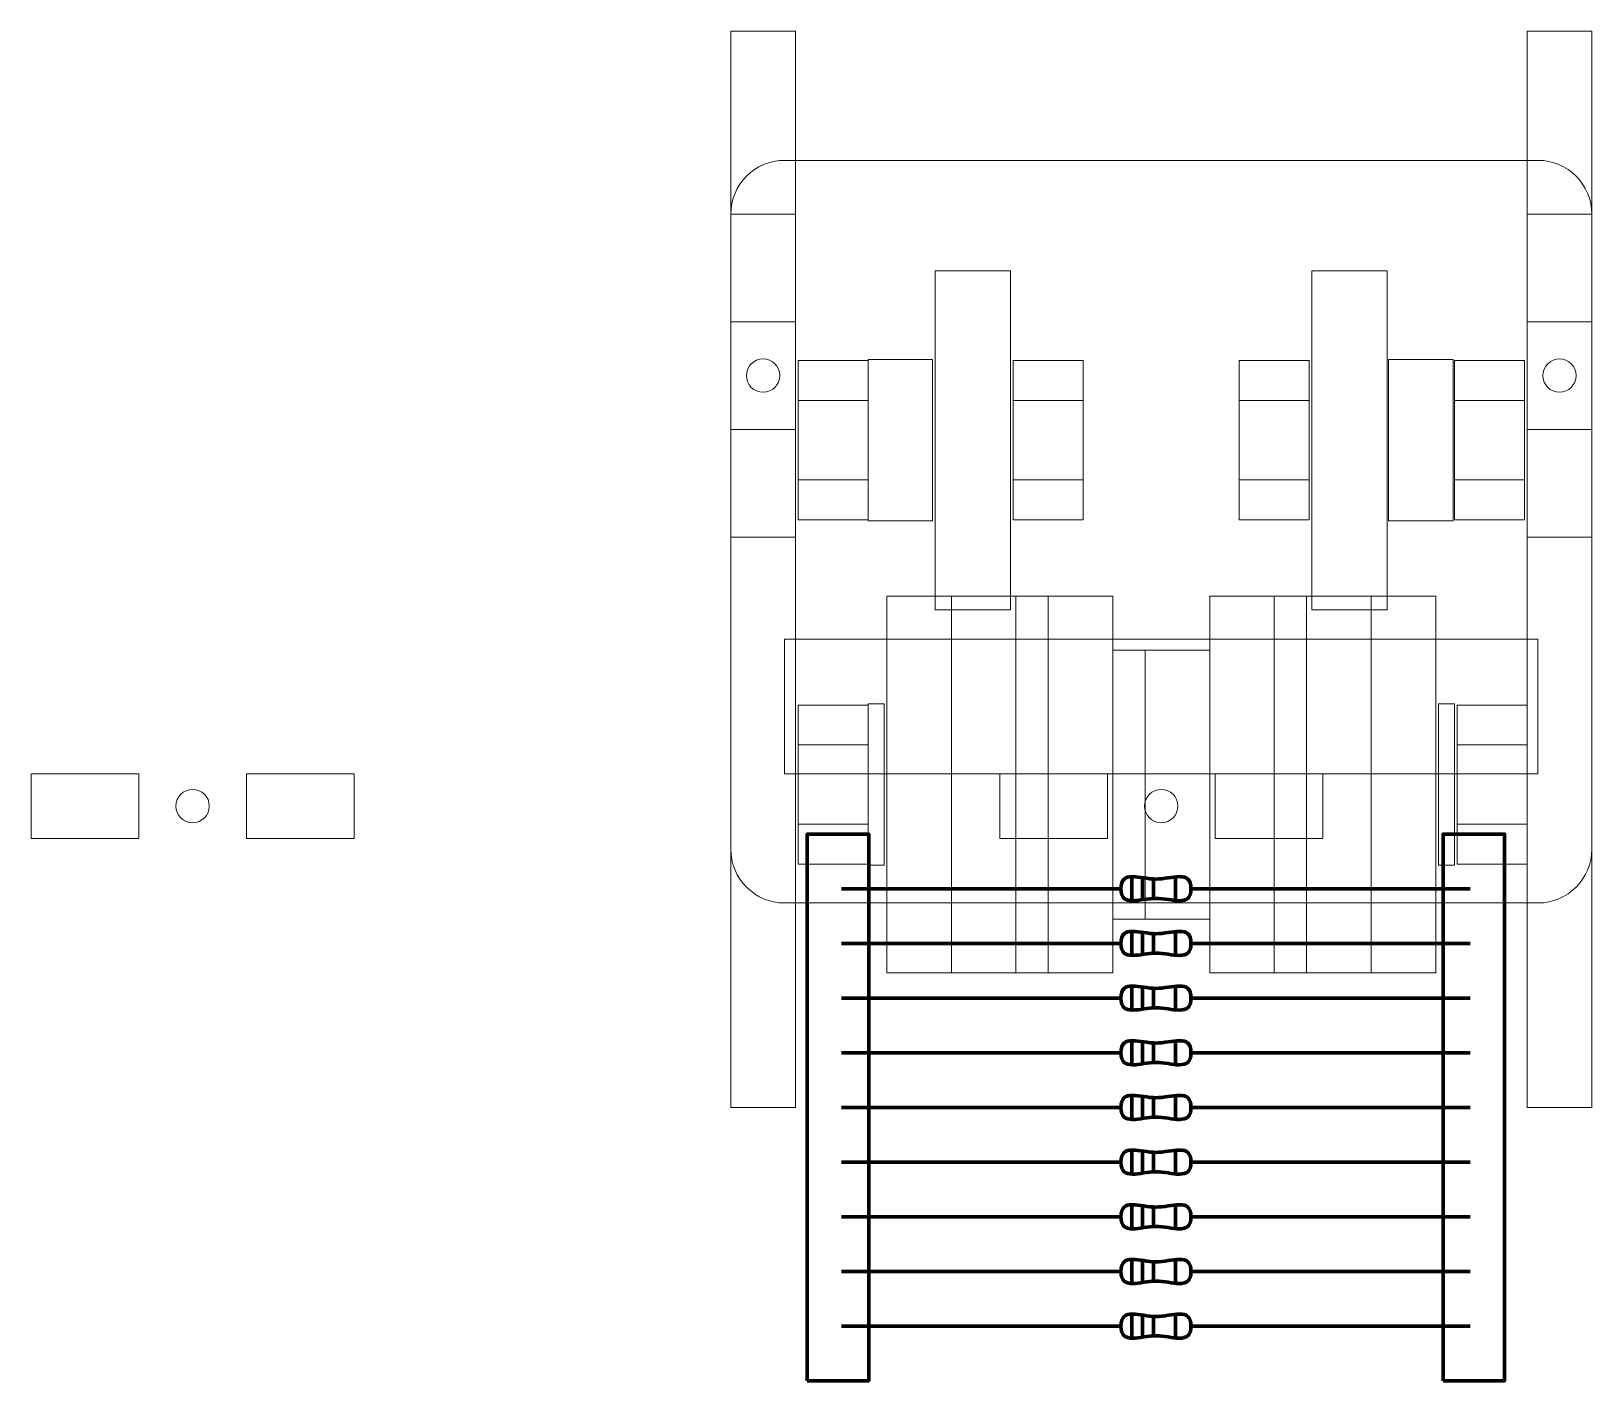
# Model space of a CAD drawing. Header units: centimetres. Extents: x -121 to 177, y -44 to 114.
# Drawn here: x 140.55 to 155.05, y 49.61 to 62.15 of the extents above; entities that cross this region are included whole.
import ezdxf

# ---------------------------------------------------------------- set-up
doc = ezdxf.new("R2010")
doc.units = ezdxf.units.CM
doc.header["$MEASUREMENT"] = 0
doc.layers.add('Layer 1', color=7, linetype='Continuous')

msp = doc.modelspace()

# ---------------------------------------------------------------- linework, layer by layer
at = {"layer": 'Layer 1', "color": 251, "lineweight": 20}
for points in [[(147.05, 52.14996), (147.65, 52.14996), (147.65, 62.15004), (147.05, 62.15004), (147.05, 52.14996)], [(154.45, 52.14996), (155.05, 52.14996), (155.05, 62.15004), (154.45, 62.15004), (154.45, 52.14996)], [(148.95, 56.775), (149.65, 56.775), (149.65, 59.925), (148.95, 59.925), (148.95, 56.775)], [(152.45, 56.775), (153.15, 56.775), (153.15, 59.925), (152.45, 59.925), (152.45, 56.775)], [(148.325, 57.6), (148.925, 57.6), (148.925, 59.1), (148.325, 59.1), (148.325, 57.6)], [(153.1625, 57.6), (153.7625, 57.6), (153.7625, 59.1), (153.1625, 59.1), (153.1625, 57.6)], [(148.5, 53.4), (149.1, 53.4), (149.1, 56.9), (148.5, 56.9), (148.5, 53.4)], [(149.1, 53.4), (149.7, 53.4), (149.7, 56.9), (149.1, 56.9), (149.1, 53.4)], [(149.7, 53.4), (150, 53.4), (150, 56.9), (149.7, 56.9), (149.7, 53.4)], [(150, 53.4), (150.6, 53.4), (150.6, 56.9), (150, 56.9), (150, 53.4)], [(151.5, 53.4), (152.1, 53.4), (152.1, 56.9), (151.5, 56.9), (151.5, 53.4)], [(152.1, 53.4), (152.4, 53.4), (152.4, 56.9), (152.1, 56.9), (152.1, 53.4)], [(152.4, 53.4), (153, 53.4), (153, 56.9), (152.4, 56.9), (152.4, 53.4)], [(153, 53.4), (153.6, 53.4), (153.6, 56.9), (153, 56.9), (153, 53.4)], [(150.6, 53.9), (150.9, 53.9), (150.9, 56.4), (150.6, 56.4), (150.6, 53.9)], [(150.9, 53.9), (151.5, 53.9), (151.5, 56.4), (150.9, 56.4), (150.9, 53.9)], [(148.325, 54.4), (148.475, 54.4), (148.475, 55.9), (148.325, 55.9), (148.325, 54.4)], [(153.625, 54.4), (153.775, 54.4), (153.775, 55.9), (153.625, 55.9), (153.625, 54.4)]]:
    msp.add_lwpolyline(points, close=True, dxfattribs=at)
at = {"layer": 'Layer 1', "color": 251, "lineweight": 70}
for points in [[(147.76085, 49.61001), (148.33235, 49.61001), (148.33235, 54.69001), (147.76085, 54.69001), (147.76085, 49.61001)], [(153.66762, 49.61001), (154.23912, 49.61001), (154.23912, 54.69001), (153.66762, 54.69001), (153.66762, 49.61001)]]:
    msp.add_lwpolyline(points, close=True, dxfattribs=at)
at = {"layer": 'Layer 1', "lineweight": 20}
msp.add_open_spline([(147.05, 54.55), (147.05, 54.2739), (147.2739, 54.05), (147.55, 54.05), (147.55, 54.05), (147.55, 54.05), (154.55, 54.05), (154.55, 54.05), (154.55, 54.05), (154.8261, 54.05), (155.05, 54.2739), (155.05, 54.55), (155.05, 54.55), (155.05, 54.55), (155.05, 60.45), (155.05, 60.45), (155.05, 60.45), (155.05, 60.7261), (154.8261, 60.95), (154.55, 60.95), (154.55, 60.95), (154.55, 60.95), (147.55, 60.95), (147.55, 60.95), (147.55, 60.95), (147.2739, 60.95), (147.05, 60.7261), (147.05, 60.45), (147.05, 60.45), (147.05, 60.45), (147.05, 54.55), (147.05, 54.55)], degree=3, knots=[0, 0, 0, 0, 0.125, 0.125, 0.125, 0.125, 0.25, 0.25, 0.25, 0.25, 0.375, 0.375, 0.375, 0.375, 0.5, 0.5, 0.5, 0.5, 0.625, 0.625, 0.625, 0.625, 0.75, 0.75, 0.75, 0.75, 0.875, 0.875, 0.875, 0.875, 1, 1, 1, 1], dxfattribs=at)
at = {"layer": 'Layer 1', "lineweight": 9}
for points in [[(147.05, 59.45), (147.05, 59.45), (147.05, 60.45), (147.05, 60.45), (147.05, 60.45), (147.05, 60.45), (147.65, 60.45), (147.65, 60.45), (147.65, 60.45), (147.65, 60.45), (147.65, 59.45), (147.65, 59.45), (147.65, 59.45), (147.65, 59.45), (147.05, 59.45), (147.05, 59.45)], [(154.45, 59.45), (154.45, 59.45), (154.45, 60.45), (154.45, 60.45), (154.45, 60.45), (154.45, 60.45), (155.05, 60.45), (155.05, 60.45), (155.05, 60.45), (155.05, 60.45), (155.05, 59.45), (155.05, 59.45), (155.05, 59.45), (155.05, 59.45), (154.45, 59.45), (154.45, 59.45)], [(147.195, 58.95), (147.195, 59.03559), (147.26441, 59.105), (147.35, 59.105), (147.35, 59.105), (147.43559, 59.105), (147.505, 59.03559), (147.505, 58.95), (147.505, 58.95), (147.505, 58.86441), (147.43559, 58.795), (147.35, 58.795), (147.35, 58.795), (147.26441, 58.795), (147.195, 58.86441), (147.195, 58.95)], [(154.595, 58.95), (154.595, 59.03559), (154.66441, 59.105), (154.75, 59.105), (154.75, 59.105), (154.83559, 59.105), (154.905, 59.03559), (154.905, 58.95), (154.905, 58.95), (154.905, 58.86441), (154.83559, 58.795), (154.75, 58.795), (154.75, 58.795), (154.66441, 58.795), (154.595, 58.86441), (154.595, 58.95)], [(147.05, 57.45), (147.05, 57.45), (147.05, 58.45), (147.05, 58.45), (147.05, 58.45), (147.05, 58.45), (147.65, 58.45), (147.65, 58.45), (147.65, 58.45), (147.65, 58.45), (147.65, 57.45), (147.65, 57.45), (147.65, 57.45), (147.65, 57.45), (147.05, 57.45), (147.05, 57.45)], [(154.45, 57.45), (154.45, 57.45), (154.45, 58.45), (154.45, 58.45), (154.45, 58.45), (154.45, 58.45), (155.05, 58.45), (155.05, 58.45), (155.05, 58.45), (155.05, 58.45), (155.05, 57.45), (155.05, 57.45), (155.05, 57.45), (155.05, 57.45), (154.45, 57.45), (154.45, 57.45)], [(147.55, 56.5), (147.55, 56.5), (154.55, 56.5), (154.55, 56.5), (154.55, 56.5), (154.55, 56.5), (154.55, 55.25), (154.55, 55.25), (154.55, 55.25), (154.55, 55.25), (147.55, 55.25), (147.55, 55.25), (147.55, 55.25), (147.55, 55.25), (147.55, 56.5), (147.55, 56.5)], [(140.55, 55.25), (140.55, 55.25), (141.55, 55.25), (141.55, 55.25), (141.55, 55.25), (141.55, 55.25), (141.55, 54.65), (141.55, 54.65), (141.55, 54.65), (141.55, 54.65), (140.55, 54.65), (140.55, 54.65), (140.55, 54.65), (140.55, 54.65), (140.55, 55.25), (140.55, 55.25)], [(142.55, 55.25), (142.55, 55.25), (143.55, 55.25), (143.55, 55.25), (143.55, 55.25), (143.55, 55.25), (143.55, 54.65), (143.55, 54.65), (143.55, 54.65), (143.55, 54.65), (142.55, 54.65), (142.55, 54.65), (142.55, 54.65), (142.55, 54.65), (142.55, 55.25), (142.55, 55.25)], [(149.55, 55.25), (149.55, 55.25), (150.55, 55.25), (150.55, 55.25), (150.55, 55.25), (150.55, 55.25), (150.55, 54.65), (150.55, 54.65), (150.55, 54.65), (150.55, 54.65), (149.55, 54.65), (149.55, 54.65), (149.55, 54.65), (149.55, 54.65), (149.55, 55.25), (149.55, 55.25)], [(151.55, 55.25), (151.55, 55.25), (152.55, 55.25), (152.55, 55.25), (152.55, 55.25), (152.55, 55.25), (152.55, 54.65), (152.55, 54.65), (152.55, 54.65), (152.55, 54.65), (151.55, 54.65), (151.55, 54.65), (151.55, 54.65), (151.55, 54.65), (151.55, 55.25), (151.55, 55.25)], [(142.05, 55.105), (142.13559, 55.105), (142.205, 55.03559), (142.205, 54.95), (142.205, 54.95), (142.205, 54.86441), (142.13559, 54.795), (142.05, 54.795), (142.05, 54.795), (141.96441, 54.795), (141.895, 54.86441), (141.895, 54.95), (141.895, 54.95), (141.895, 55.03559), (141.96441, 55.105), (142.05, 55.105)], [(151.05, 55.105), (151.13559, 55.105), (151.205, 55.03559), (151.205, 54.95), (151.205, 54.95), (151.205, 54.86441), (151.13559, 54.795), (151.05, 54.795), (151.05, 54.795), (150.96441, 54.795), (150.895, 54.86441), (150.895, 54.95), (150.895, 54.95), (150.895, 55.03559), (150.96441, 55.105), (151.05, 55.105)]]:
    msp.add_open_spline(points, degree=3, knots=[0, 0, 0, 0, 0.25, 0.25, 0.25, 0.25, 0.5, 0.5, 0.5, 0.5, 0.75, 0.75, 0.75, 0.75, 1, 1, 1, 1], dxfattribs=at)
at = {"layer": 'Layer 1', "color": 253, "lineweight": 18}
for points in [[(147.675, 57.611), (147.675, 57.611), (147.675, 59.089), (147.675, 59.089), (147.675, 59.089), (147.675, 59.089), (148.325, 59.089), (148.325, 59.089), (148.325, 59.089), (148.325, 59.089), (148.325, 57.611), (148.325, 57.611), (148.325, 57.611), (148.325, 57.611), (147.675, 57.611), (147.675, 57.611)], [(149.675, 57.611), (149.675, 57.611), (149.675, 59.089), (149.675, 59.089), (149.675, 59.089), (149.675, 59.089), (150.325, 59.089), (150.325, 59.089), (150.325, 59.089), (150.325, 59.089), (150.325, 57.611), (150.325, 57.611), (150.325, 57.611), (150.325, 57.611), (149.675, 57.611), (149.675, 57.611)], [(151.775, 57.611), (151.775, 57.611), (151.775, 59.089), (151.775, 59.089), (151.775, 59.089), (151.775, 59.089), (152.425, 59.089), (152.425, 59.089), (152.425, 59.089), (152.425, 59.089), (152.425, 57.611), (152.425, 57.611), (152.425, 57.611), (152.425, 57.611), (151.775, 57.611), (151.775, 57.611)], [(153.775, 57.611), (153.775, 57.611), (153.775, 59.089), (153.775, 59.089), (153.775, 59.089), (153.775, 59.089), (154.425, 59.089), (154.425, 59.089), (154.425, 59.089), (154.425, 59.089), (154.425, 57.611), (154.425, 57.611), (154.425, 57.611), (154.425, 57.611), (153.775, 57.611), (153.775, 57.611)], [(147.675, 57.9805), (147.675, 57.9805), (147.675, 58.7195), (147.675, 58.7195), (147.675, 58.7195), (147.675, 58.7195), (148.325, 58.7195), (148.325, 58.7195), (148.325, 58.7195), (148.325, 58.7195), (148.325, 57.9805), (148.325, 57.9805), (148.325, 57.9805), (148.325, 57.9805), (147.675, 57.9805), (147.675, 57.9805)], [(149.675, 57.9805), (149.675, 57.9805), (149.675, 58.7195), (149.675, 58.7195), (149.675, 58.7195), (149.675, 58.7195), (150.325, 58.7195), (150.325, 58.7195), (150.325, 58.7195), (150.325, 58.7195), (150.325, 57.9805), (150.325, 57.9805), (150.325, 57.9805), (150.325, 57.9805), (149.675, 57.9805), (149.675, 57.9805)], [(151.775, 57.9805), (151.775, 57.9805), (151.775, 58.7195), (151.775, 58.7195), (151.775, 58.7195), (151.775, 58.7195), (152.425, 58.7195), (152.425, 58.7195), (152.425, 58.7195), (152.425, 58.7195), (152.425, 57.9805), (152.425, 57.9805), (152.425, 57.9805), (152.425, 57.9805), (151.775, 57.9805), (151.775, 57.9805)], [(153.775, 57.9805), (153.775, 57.9805), (153.775, 58.7195), (153.775, 58.7195), (153.775, 58.7195), (153.775, 58.7195), (154.425, 58.7195), (154.425, 58.7195), (154.425, 58.7195), (154.425, 58.7195), (154.425, 57.9805), (154.425, 57.9805), (154.425, 57.9805), (154.425, 57.9805), (153.775, 57.9805), (153.775, 57.9805)], [(147.675, 54.411), (147.675, 54.411), (147.675, 55.889), (147.675, 55.889), (147.675, 55.889), (147.675, 55.889), (148.325, 55.889), (148.325, 55.889), (148.325, 55.889), (148.325, 55.889), (148.325, 54.411), (148.325, 54.411), (148.325, 54.411), (148.325, 54.411), (147.675, 54.411), (147.675, 54.411)], [(153.8, 54.411), (153.8, 54.411), (153.8, 55.889), (153.8, 55.889), (153.8, 55.889), (153.8, 55.889), (154.45, 55.889), (154.45, 55.889), (154.45, 55.889), (154.45, 55.889), (154.45, 54.411), (154.45, 54.411), (154.45, 54.411), (154.45, 54.411), (153.8, 54.411), (153.8, 54.411)], [(147.675, 54.7805), (147.675, 54.7805), (147.675, 55.5195), (147.675, 55.5195), (147.675, 55.5195), (147.675, 55.5195), (148.325, 55.5195), (148.325, 55.5195), (148.325, 55.5195), (148.325, 55.5195), (148.325, 54.7805), (148.325, 54.7805), (148.325, 54.7805), (148.325, 54.7805), (147.675, 54.7805), (147.675, 54.7805)], [(153.8, 54.7805), (153.8, 54.7805), (153.8, 55.5195), (153.8, 55.5195), (153.8, 55.5195), (153.8, 55.5195), (154.45, 55.5195), (154.45, 55.5195), (154.45, 55.5195), (154.45, 55.5195), (154.45, 54.7805), (154.45, 54.7805), (154.45, 54.7805), (154.45, 54.7805), (153.8, 54.7805), (153.8, 54.7805)]]:
    msp.add_open_spline(points, degree=3, knots=[0, 0, 0, 0, 0.25, 0.25, 0.25, 0.25, 0.5, 0.5, 0.5, 0.5, 0.75, 0.75, 0.75, 0.75, 1, 1, 1, 1], dxfattribs=at)
at = {"layer": 'Layer 1', "color": 251, "lineweight": 70}
for points in [[(150.67484, 54.18262), (150.67484, 54.36129), (150.85242, 54.27191), (151.0014, 54.27191)], [(150.77484, 54.06771), (150.77484, 54.06771), (150.77484, 54.2963), (150.77484, 54.2963)], [(150.8769, 54.082), (150.8769, 54.082), (150.8769, 54.28202), (150.8769, 54.28202)], [(150.97895, 54.09424), (150.97895, 54.09424), (150.97895, 54.26977), (150.97895, 54.26977)], [(151.32592, 54.18262), (151.32592, 54.36129), (151.14833, 54.27191), (150.99936, 54.27191)], [(151.18305, 54.07077), (151.18305, 54.07077), (151.18305, 54.29324), (151.18305, 54.29324)], [(148.07835, 54.18201), (148.07835, 54.18201), (150.67483, 54.18201), (150.67483, 54.18201)], [(150.67484, 54.18201), (150.67484, 54.00334), (150.85242, 54.09271), (151.0014, 54.09271)], [(151.32592, 54.18201), (151.32592, 54.00334), (151.14833, 54.09271), (150.99936, 54.09271)], [(151.32592, 54.18201), (151.32592, 54.18201), (153.92035, 54.18201), (153.92035, 54.18201)], [(150.67484, 53.67462), (150.67484, 53.85329), (150.85242, 53.76391), (151.0014, 53.76391)], [(151.32592, 53.67462), (151.32592, 53.85329), (151.14833, 53.76391), (150.99936, 53.76391)], [(148.07835, 53.67401), (148.07835, 53.67401), (150.67483, 53.67401), (150.67483, 53.67401)], [(150.67484, 53.67401), (150.67484, 53.49534), (150.85242, 53.58471), (151.0014, 53.58471)], [(150.77484, 53.55971), (150.77484, 53.55971), (150.77484, 53.7883), (150.77484, 53.7883)], [(150.8769, 53.574), (150.8769, 53.574), (150.8769, 53.77402), (150.8769, 53.77402)], [(150.97895, 53.58624), (150.97895, 53.58624), (150.97895, 53.76177), (150.97895, 53.76177)], [(151.32592, 53.67401), (151.32592, 53.49534), (151.14833, 53.58471), (150.99936, 53.58471)], [(151.18305, 53.56277), (151.18305, 53.56277), (151.18305, 53.78524), (151.18305, 53.78524)], [(151.32592, 53.67401), (151.32592, 53.67401), (153.92035, 53.67401), (153.92035, 53.67401)], [(150.67484, 53.16662), (150.67484, 53.34529), (150.85242, 53.25591), (151.0014, 53.25591)], [(150.77484, 53.05171), (150.77484, 53.05171), (150.77484, 53.2803), (150.77484, 53.2803)], [(150.8769, 53.066), (150.8769, 53.066), (150.8769, 53.26602), (150.8769, 53.26602)], [(150.97895, 53.07824), (150.97895, 53.07824), (150.97895, 53.25377), (150.97895, 53.25377)], [(151.32592, 53.16662), (151.32592, 53.34529), (151.14833, 53.25591), (150.99936, 53.25591)], [(151.18305, 53.05477), (151.18305, 53.05477), (151.18305, 53.27724), (151.18305, 53.27724)], [(148.07835, 53.16601), (148.07835, 53.16601), (150.67483, 53.16601), (150.67483, 53.16601)], [(150.67484, 53.16601), (150.67484, 52.98734), (150.85242, 53.07671), (151.0014, 53.07671)], [(151.32592, 53.16601), (151.32592, 52.98734), (151.14833, 53.07671), (150.99936, 53.07671)], [(151.32592, 53.16601), (151.32592, 53.16601), (153.92035, 53.16601), (153.92035, 53.16601)], [(150.67484, 52.65862), (150.67484, 52.83729), (150.85242, 52.74791), (151.0014, 52.74791)], [(151.32592, 52.65862), (151.32592, 52.83729), (151.14833, 52.74791), (150.99936, 52.74791)], [(148.07835, 52.65801), (148.07835, 52.65801), (150.67483, 52.65801), (150.67483, 52.65801)], [(150.67484, 52.65801), (150.67484, 52.47934), (150.85242, 52.56871), (151.0014, 52.56871)], [(150.77484, 52.54371), (150.77484, 52.54371), (150.77484, 52.7723), (150.77484, 52.7723)], [(150.8769, 52.558), (150.8769, 52.558), (150.8769, 52.75802), (150.8769, 52.75802)], [(150.97895, 52.57024), (150.97895, 52.57024), (150.97895, 52.74577), (150.97895, 52.74577)], [(151.32592, 52.65801), (151.32592, 52.47934), (151.14833, 52.56871), (150.99936, 52.56871)], [(151.18305, 52.54677), (151.18305, 52.54677), (151.18305, 52.76924), (151.18305, 52.76924)], [(151.32592, 52.65801), (151.32592, 52.65801), (153.92035, 52.65801), (153.92035, 52.65801)], [(150.67484, 52.15062), (150.67484, 52.32929), (150.85242, 52.23991), (151.0014, 52.23991)], [(150.77484, 52.03571), (150.77484, 52.03571), (150.77484, 52.2643), (150.77484, 52.2643)], [(150.8769, 52.05), (150.8769, 52.05), (150.8769, 52.25002), (150.8769, 52.25002)], [(150.97895, 52.06224), (150.97895, 52.06224), (150.97895, 52.23777), (150.97895, 52.23777)], [(151.32592, 52.15062), (151.32592, 52.32929), (151.14833, 52.23991), (150.99936, 52.23991)], [(151.18305, 52.03877), (151.18305, 52.03877), (151.18305, 52.26124), (151.18305, 52.26124)], [(148.07835, 52.15001), (148.07835, 52.15001), (150.67483, 52.15001), (150.67483, 52.15001)], [(150.67484, 52.15001), (150.67484, 51.97134), (150.85242, 52.06071), (151.0014, 52.06071)], [(151.32592, 52.15001), (151.32592, 51.97134), (151.14833, 52.06071), (150.99936, 52.06071)], [(151.32592, 52.15001), (151.32592, 52.15001), (153.92035, 52.15001), (153.92035, 52.15001)], [(150.67484, 51.64262), (150.67484, 51.82129), (150.85242, 51.73191), (151.0014, 51.73191)], [(151.32592, 51.64262), (151.32592, 51.82129), (151.14833, 51.73191), (150.99936, 51.73191)], [(148.07835, 51.64201), (148.07835, 51.64201), (150.67483, 51.64201), (150.67483, 51.64201)], [(150.67484, 51.64201), (150.67484, 51.46334), (150.85242, 51.55271), (151.0014, 51.55271)], [(150.77484, 51.52771), (150.77484, 51.52771), (150.77484, 51.7563), (150.77484, 51.7563)], [(150.8769, 51.542), (150.8769, 51.542), (150.8769, 51.74202), (150.8769, 51.74202)], [(150.97895, 51.55424), (150.97895, 51.55424), (150.97895, 51.72977), (150.97895, 51.72977)], [(151.32592, 51.64201), (151.32592, 51.46334), (151.14833, 51.55271), (150.99936, 51.55271)], [(151.18305, 51.53077), (151.18305, 51.53077), (151.18305, 51.75324), (151.18305, 51.75324)], [(151.32592, 51.64201), (151.32592, 51.64201), (153.92035, 51.64201), (153.92035, 51.64201)], [(150.67484, 51.13462), (150.67484, 51.31329), (150.85242, 51.22391), (151.0014, 51.22391)], [(150.77484, 51.01971), (150.77484, 51.01971), (150.77484, 51.2483), (150.77484, 51.2483)], [(150.8769, 51.034), (150.8769, 51.034), (150.8769, 51.23402), (150.8769, 51.23402)], [(150.97895, 51.04624), (150.97895, 51.04624), (150.97895, 51.22177), (150.97895, 51.22177)], [(151.32592, 51.13462), (151.32592, 51.31329), (151.14833, 51.22391), (150.99936, 51.22391)], [(151.18305, 51.02277), (151.18305, 51.02277), (151.18305, 51.24524), (151.18305, 51.24524)], [(148.07835, 51.13401), (148.07835, 51.13401), (150.67483, 51.13401), (150.67483, 51.13401)], [(150.67484, 51.13401), (150.67484, 50.95534), (150.85242, 51.04471), (151.0014, 51.04471)], [(151.32592, 51.13401), (151.32592, 50.95534), (151.14833, 51.04471), (150.99936, 51.04471)], [(151.32592, 51.13401), (151.32592, 51.13401), (153.92035, 51.13401), (153.92035, 51.13401)], [(150.67484, 50.62662), (150.67484, 50.80529), (150.85242, 50.71591), (151.0014, 50.71591)], [(151.32592, 50.62662), (151.32592, 50.80529), (151.14833, 50.71591), (150.99936, 50.71591)], [(148.07835, 50.62601), (148.07835, 50.62601), (150.67483, 50.62601), (150.67483, 50.62601)], [(150.67484, 50.62601), (150.67484, 50.44734), (150.85242, 50.53671), (151.0014, 50.53671)], [(150.77484, 50.51171), (150.77484, 50.51171), (150.77484, 50.7403), (150.77484, 50.7403)], [(150.8769, 50.526), (150.8769, 50.526), (150.8769, 50.72602), (150.8769, 50.72602)], [(150.97895, 50.53824), (150.97895, 50.53824), (150.97895, 50.71377), (150.97895, 50.71377)], [(151.32592, 50.62601), (151.32592, 50.44734), (151.14833, 50.53671), (150.99936, 50.53671)], [(151.18305, 50.51477), (151.18305, 50.51477), (151.18305, 50.73724), (151.18305, 50.73724)], [(151.32592, 50.62601), (151.32592, 50.62601), (153.92035, 50.62601), (153.92035, 50.62601)], [(150.67484, 50.11862), (150.67484, 50.29729), (150.85242, 50.20791), (151.0014, 50.20791)], [(150.77484, 50.00371), (150.77484, 50.00371), (150.77484, 50.2323), (150.77484, 50.2323)], [(150.8769, 50.018), (150.8769, 50.018), (150.8769, 50.21802), (150.8769, 50.21802)], [(150.97895, 50.03024), (150.97895, 50.03024), (150.97895, 50.20577), (150.97895, 50.20577)], [(151.32592, 50.11862), (151.32592, 50.29729), (151.14833, 50.20791), (150.99936, 50.20791)], [(151.18305, 50.00677), (151.18305, 50.00677), (151.18305, 50.22924), (151.18305, 50.22924)], [(148.07835, 50.11801), (148.07835, 50.11801), (150.67483, 50.11801), (150.67483, 50.11801)], [(150.67484, 50.11801), (150.67484, 49.93934), (150.85242, 50.02871), (151.0014, 50.02871)], [(151.32592, 50.11801), (151.32592, 49.93934), (151.14833, 50.02871), (150.99936, 50.02871)], [(151.32592, 50.11801), (151.32592, 50.11801), (153.92035, 50.11801), (153.92035, 50.11801)]]:
    msp.add_open_spline(points, degree=3, dxfattribs=at)

doc.saveas('drawing.dxf')
